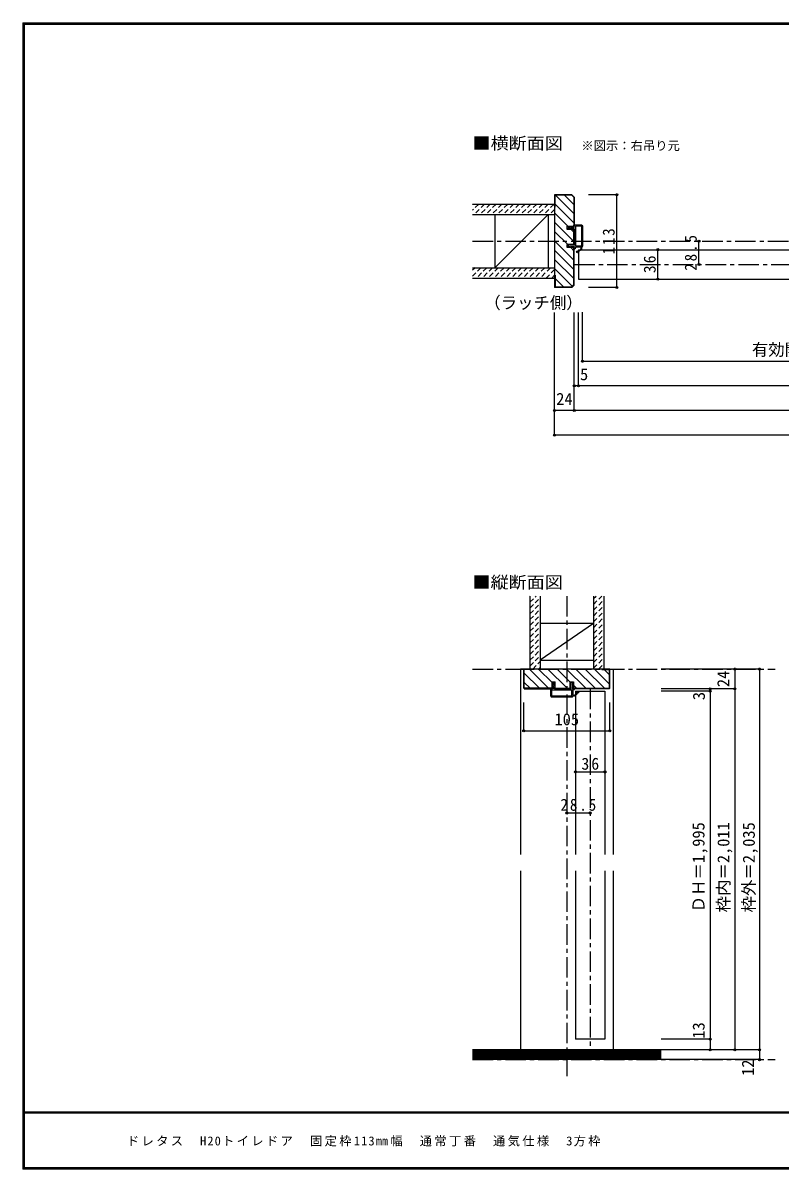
# Model space of a CAD drawing. Units: millimetres at full size, sheet at 1:5. Extents: x -973 to 977, y -718 to 696.
# Drawn here: x -973 to -51, y -701 to 696 of the extents above; entities that cross this region are included whole.
import ezdxf
from ezdxf.enums import TextEntityAlignment as Align

# ---------------------------------------------------------------- set-up
doc = ezdxf.new("R2010")
doc.units = ezdxf.units.MM
doc.header["$LTSCALE"] = 5
doc.header["$PDMODE"] = 32
doc.header["$PDSIZE"] = 2.5
doc.linetypes.add('CHAIN1', pattern=[8, 5, -1, 1, -1])
doc.linetypes.add('DASHED1', pattern=[1.8, 1.2, -0.6])
for name, color, linetype in [('0-0_補助線', 7, 'Continuous'), ('0-1_通り芯', 4, 'CHAIN1'), ('0-3_仕上げ', 2, 'Continuous'), ('0-4_枠', 3, 'Continuous'), ('0-6_扉', 6, 'Continuous'), ('0-A_文字', 7, 'Continuous'), ('0-B_寸法', 7, 'Continuous'), ('0-C_ハッチ', 4, 'DASHED1'), ('F-1_枠', 6, 'Continuous'), ('F-A_文字', 7, 'Continuous')]:
    doc.layers.add(name, color=color, linetype=linetype)
doc.styles.add('ＭＳ ゴシック', font='')
doc.styles.get('ＭＳ ゴシック').set_extended_font_data('MS Gothic')

# ---------------------------------------------------------------- blocks, each defined once
blk = doc.blocks.new('2')
at = {"layer": '0-0_補助線'}
for p, q in [((-9.846, -9.622), (-9.846, 15.078)), ((-8.846, 16.078), (0.354, 16.078)), ((-8.846, 15.878), (0.637, 15.878)), ((-8.446, 14.378), (-8.446, -8.922)), ((-8.146, 14.678), (-1.546, 14.678)), ((-1.246, 14.378), (-1.246, -8.922)), ((0.154, 11.653), (2.154, 11.653)), ((0.154, 11.653), (0.154, -8.497)), ((2.154, 10.953), (2.154, 11.653)), ((3.154, 11.653), (2.512, 10.83)), ((3.154, 11.653), (6.154, 11.653)), ((4.154, 13.753), (4.154, 13.053)), ((5.154, 13.053), (4.512, 13.876)), ((7.154, 13.053), (5.154, 13.053)), ((6.154, 10.953), (6.154, 11.653)), ((7.558, 12.258), (6.516, 10.835)), ((-1.48, -10.622), (-8.846, -10.622)), ((-1.546, -9.222), (-8.146, -9.222)), ((-1.189, -10.85), (-0.732, -12.694)), ((0.354, -12.922), (-0.441, -12.922)), ((0.154, -8.497), (2.154, -8.497)), ((4.154, -9.897), (0.154, -9.897)), ((0.154, -9.897), (0.154, -10.622)), ((0.154, -10.622), (0.645, -12.548)), ((2.154, -7.797), (2.154, -8.497)), ((3.154, -8.497), (2.512, -7.674)), ((3.154, -8.497), (6.154, -8.497)), ((4.154, -10.597), (4.154, -9.897)), ((5.154, -9.897), (4.512, -10.72)), ((7.154, -9.897), (5.154, -9.897)), ((6.154, -7.797), (6.154, -8.497)), ((7.558, -9.101), (6.516, -7.679))]:
    blk.add_line(p, q, dxfattribs=at)
for points in [[(-9.646, 15.078), (-9.646, -9.622), (-9.846, -9.622)], [(4.154, 13.053), (0.154, 13.053), (0.649, 15.723)]]:
    blk.add_lwpolyline(points, dxfattribs=at)
for centre, radius, start, end in [((-8.846, 15.078), 1, 90, 180), ((-8.846, 15.078), 0.8, 90, 180), ((-8.146, 14.378), 0.3, 90, 180), ((-1.546, 14.378), 0.3, 0, 90), ((0.354, 15.778), 0.3, 349.49875, 90), ((2.354, 10.953), 0.2, 180, 322.03043), ((4.354, 13.753), 0.2, 37.96957, 180), ((6.354, 10.953), 0.2, 180, 323.78053), ((7.154, 12.553), 0.5, 323.78053, 90), ((-8.846, -9.622), 1, 180, 270), ((-2.846, -10.72), 6, 179.06153, 259.29815), ((-8.146, -8.922), 0.3, 180, 270), ((-2.846, -10.72), 5.3, 178.93757, 259.29815), ((-1.546, -8.922), 0.3, 270, 0), ((-1.48, -10.922), 0.3, 13.9282, 90), ((-0.441, -12.622), 0.3, 193.9282, 270), ((0.354, -12.622), 0.3, 270, 14.29438), ((2.354, -7.797), 0.2, 37.96957, 180), ((4.354, -10.597), 0.2, 180, 322.03043), ((6.354, -7.797), 0.2, 36.21947, 180), ((7.154, -9.397), 0.5, 270, 36.21947), ((-3.896, -16.272), 0.35, 259.29815, 79.29815)]:
    blk.add_arc(centre, radius, start, end, dxfattribs=at)
blk.add_point((-3.896, -16.622), dxfattribs=at)

msp = doc.modelspace()

# ---------------------------------------------------------------- linework, layer by layer
at = {"layer": '0-1_通り芯'}
for p, q in [((-425.347, 430), (428.653, 430)), ((-301.347, 401.5), (304.653, 401.5)), ((-310.49, -2.5), (-310.49, -588.776)), ((-425.347, -91.5), (-56.633, -91.5)), ((-281.99, -115.5), (-281.99, -555.5)), ((-425.347, -567.5), (-56.633, -567.5))]:
    msp.add_line(p, q, dxfattribs=at)
at = {"layer": '0-3_仕上げ'}
for p, q in [((-425.347, 475), (-325.347, 475)), ((-425.347, 462.5), (-325.347, 462.5)), ((-425.347, 397.5), (-325.347, 397.5)), ((-425.347, 385), (-325.347, 385)), ((-355.49, -2.5), (-355.49, -91.5)), ((-342.99, -2.5), (-342.99, -91.5)), ((-277.99, -2.5), (-277.99, -91.5)), ((-265.49, -2.5), (-265.49, -91.5)), ((-195.633, -555.5), (-425.347, -555.5)), ((-195.633, -567.5), (-425.347, -567.5))]:
    msp.add_line(p, q, dxfattribs=at)
at = {"layer": '0-3_仕上げ', "color": 3}
for p, q in [((-398.347, 462.5), (-398.347, 397.5)), ((-333.347, 462.5), (-333.347, 397.5)), ((-342.99, -35.5), (-277.99, -35.5)), ((-342.99, -80.5), (-277.99, -80.5))]:
    msp.add_line(p, q, dxfattribs=at)
at = {"layer": '0-3_仕上げ', "color": 7}
for p, q in [((-398.347, 397.5), (-333.347, 462.5)), ((-342.99, -80.234), (-277.99, -35.5)), ((-195.633, -557), (-425.347, -557)), ((-195.633, -558.5), (-425.347, -558.5)), ((-195.633, -560), (-425.347, -560)), ((-195.633, -561.5), (-425.347, -561.5)), ((-195.633, -563), (-425.347, -563)), ((-195.633, -564.5), (-425.347, -564.5)), ((-195.633, -566), (-425.347, -566))]:
    msp.add_line(p, q, dxfattribs=at)
at = {"layer": '0-4_枠'}
for p, q in [((-325.347, 486.5), (-325.347, 373.5)), ((-304.175, 486.5), (-325.347, 486.5)), ((-324.847, 471.5), (-324.847, 486)), ((-304.383, 486), (-324.847, 486)), ((-304.383, 486), (-301.847, 483.464)), ((-304.175, 486.5), (-301.347, 483.672)), ((-301.847, 483.464), (-301.847, 448)), ((-301.347, 483.672), (-301.347, 448)), ((-324.847, 471.5), (-325.347, 471.5)), ((-309.847, 448), (-301.347, 448)), ((-309.847, 444.3), (-309.847, 448)), ((-301.347, 444.3), (-309.847, 444.3)), ((-301.847, 425.7), (-301.847, 444.3)), ((-301.347, 425.7), (-301.347, 444.3)), ((-301.347, 425.7), (-309.847, 425.7)), ((-309.847, 422), (-309.847, 425.7)), ((-301.347, 422), (-309.847, 422)), ((-301.847, 376.536), (-301.847, 422)), ((-301.347, 376.328), (-301.347, 422)), ((-324.847, 388.5), (-325.347, 388.5)), ((-324.847, 388.5), (-324.847, 374)), ((-304.175, 373.5), (-325.347, 373.5)), ((-304.382, 374), (-324.847, 374)), ((-304.382, 374), (-301.847, 376.536)), ((-304.175, 373.5), (-301.347, 376.328)), ((-257.99, -91.5), (-362.99, -91.5)), ((-362.49, -114.586), (-362.49, -92)), ((-352.99, -92), (-362.49, -92)), ((-352.99, -91.5), (-352.99, -92)), ((-267.99, -92), (-267.99, -91.5)), ((-267.99, -92), (-258.49, -92)), ((-258.49, -114.586), (-258.49, -92)), ((-328.49, -107), (-324.79, -107)), ((-328.49, -115.5), (-328.49, -107)), ((-324.79, -115.5), (-324.79, -107)), ((-306.19, -115.5), (-306.19, -107)), ((-362.075, -115), (-362.49, -114.586)), ((-362.283, -115.5), (-328.49, -115.5)), ((-328.49, -115), (-362.075, -115)), ((-324.79, -115), (-306.19, -115)), ((-324.79, -115.5), (-306.19, -115.5)), ((-302.49, -115), (-258.904, -115)), ((-258.697, -115.5), (-302.49, -115.5)), ((-258.904, -115), (-258.49, -114.586))]:
    msp.add_line(p, q, dxfattribs=at)
at = {"layer": '0-4_枠', "color": 4}
for p, q in [((-362.99, -91.5), (-366.99, -91.5)), ((-366.99, -91.5), (-366.99, -317.5)), ((-257.99, -91.5), (-253.99, -91.5)), ((-253.99, -91.5), (-253.99, -317.5)), ((-366.99, -337.5), (-366.99, -555.5)), ((-253.99, -337.5), (-253.99, -555.5))]:
    msp.add_line(p, q, dxfattribs=at)
at = {"layer": '0-4_枠'}
for points in [[(-362.283, -115.5), (-362.99, -114.793), (-362.99, -91.5)], [(-258.697, -115.5), (-257.99, -114.793), (-257.99, -91.5)], [(-306.19, -107), (-302.49, -107), (-302.49, -115.5)]]:
    msp.add_lwpolyline(points, dxfattribs=at)
at = {"layer": '0-6_扉'}
for p, q in [((-296.347, 419.5), (-296.347, 383.5)), ((-296.347, 419.5), (302.653, 419.5)), ((-296.347, 383.5), (302.653, 383.5)), ((-299.99, -118.5), (-263.99, -118.5)), ((-299.99, -118.5), (-299.99, -317.5)), ((-263.99, -118.5), (-263.99, -317.5)), ((-299.99, -337.5), (-299.99, -542.5)), ((-263.99, -337.5), (-263.99, -542.5)), ((-263.99, -542.5), (-299.99, -542.5))]:
    msp.add_line(p, q, dxfattribs=at)
at = {"layer": '0-B_寸法', "color": 4}
for p, q in [((-249.425, 486.5), (-283.947, 486.5)), ((-249.425, 373.5), (-249.425, 486.5)), ((-199.425, 383.5), (-199.425, 419.5)), ((-149.425, 401.5), (-149.425, 430)), ((-249.425, 373.5), (-283.947, 373.5)), ((-325.347, 193.5), (-325.347, 343.157)), ((-301.347, 223.5), (-301.347, 343.157)), ((-296.347, 253.5), (-296.347, 343.157)), ((-291.347, 283.5), (-291.347, 343.5)), ((-291.347, 283.5), (244.658, 283.5)), ((304.653, 253.5), (-301.347, 253.5)), ((328.653, 223.5), (-325.347, 223.5)), ((328.653, 193.5), (-325.347, 193.5)), ((-75.633, -91.5), (-195.633, -91.5)), ((-105.633, -91.5), (-105.633, -555.5)), ((-75.633, -91.5), (-75.633, -567.5)), ((-105.633, -115.5), (-195.633, -115.5)), ((-135.633, -118.5), (-195.633, -118.5)), ((-135.633, -115.5), (-135.633, -555.5)), ((-362.99, -166.922), (-362.99, -132.4)), ((-299.99, -216.922), (-263.99, -216.922)), ((-310.49, -266.922), (-281.99, -266.922)), ((-135.633, -542.5), (-195.633, -542.5)), ((-75.633, -555.5), (-195.633, -555.5)), ((-75.633, -567.5), (-195.633, -567.5))]:
    msp.add_line(p, q, dxfattribs=at)
msp.add_lwpolyline([(-362.99, -166.922), (-257.99, -166.922), (-257.99, -132.4)], dxfattribs=at)
at = {"layer": '0-B_寸法'}
for p in [(-249.425, 486.5), (-199.425, 419.5), (-149.425, 430), (-149.425, 401.5), (-199.425, 383.5), (-249.425, 373.5), (-291.347, 283.5), (-301.347, 253.5), (-296.347, 253.5), (-325.347, 223.5), (-301.347, 223.5), (-325.347, 193.5), (-105.633, -91.5), (-75.633, -91.5), (-135.633, -115.5), (-135.633, -118.5), (-105.633, -115.5), (-362.99, -166.922), (-257.99, -166.922), (-299.99, -216.922), (-263.99, -216.922), (-310.49, -266.922), (-281.99, -266.922), (-135.633, -542.5), (-135.633, -555.5), (-105.633, -555.5), (-75.633, -555.5), (-75.633, -567.5)]:
    msp.add_point(p, dxfattribs=at)
at = {"layer": '0-C_ハッチ'}
for p, q in [((-424.949, 475), (-425.347, 474.602)), ((-417.878, 475), (-425.347, 467.531)), ((-410.807, 475), (-423.307, 462.5)), ((-403.736, 475), (-416.236, 462.5)), ((-396.665, 475), (-409.165, 462.5)), ((-389.594, 475), (-402.094, 462.5)), ((-382.523, 475), (-395.023, 462.5)), ((-375.452, 475), (-387.952, 462.5)), ((-368.381, 475), (-380.881, 462.5)), ((-361.31, 475), (-373.81, 462.5)), ((-354.239, 475), (-366.739, 462.5)), ((-347.168, 475), (-359.668, 462.5)), ((-340.096, 475), (-352.596, 462.5)), ((-333.025, 475), (-345.525, 462.5)), ((-325.954, 475), (-338.454, 462.5)), ((-325.347, 468.536), (-331.383, 462.5)), ((-422.241, 397.5), (-425.347, 394.394)), ((-415.17, 397.5), (-425.347, 387.323)), ((-408.099, 397.5), (-420.599, 385)), ((-401.028, 397.5), (-413.528, 385)), ((-393.957, 397.5), (-406.457, 385)), ((-386.886, 397.5), (-399.386, 385)), ((-379.815, 397.5), (-392.315, 385)), ((-372.744, 397.5), (-385.244, 385)), ((-365.673, 397.5), (-378.173, 385)), ((-358.601, 397.5), (-371.101, 385)), ((-351.53, 397.5), (-364.03, 385)), ((-344.459, 397.5), (-356.959, 385)), ((-337.388, 397.5), (-349.888, 385)), ((-330.317, 397.5), (-342.817, 385)), ((-325.347, 395.399), (-335.746, 385)), ((-325.347, 388.328), (-328.675, 385)), ((-355.49, -10.111), (-347.879, -2.5)), ((-355.49, -3.04), (-354.95, -2.5)), ((-355.49, -17.182), (-342.99, -4.682)), ((-355.49, -24.253), (-342.99, -11.753)), ((-277.99, -5.748), (-274.742, -2.5)), ((-277.99, -12.819), (-267.671, -2.5)), ((-277.99, -19.89), (-265.49, -7.39)), ((-355.49, -31.324), (-342.99, -18.824)), ((-355.49, -38.395), (-342.99, -25.895)), ((-277.99, -26.961), (-265.49, -14.461)), ((-277.99, -34.032), (-265.49, -21.532)), ((-355.49, -45.466), (-342.99, -32.966)), ((-355.49, -52.537), (-342.99, -40.037)), ((-277.99, -41.103), (-265.49, -28.603)), ((-277.99, -48.174), (-265.49, -35.674)), ((-355.49, -59.608), (-342.99, -47.108)), ((-355.49, -66.68), (-342.99, -54.18)), ((-277.99, -55.246), (-265.49, -42.746)), ((-277.99, -62.317), (-265.49, -49.817)), ((-355.49, -73.751), (-342.99, -61.251)), ((-355.49, -80.822), (-342.99, -68.322)), ((-277.99, -69.388), (-265.49, -56.888)), ((-277.99, -76.459), (-265.49, -63.959)), ((-355.49, -87.893), (-342.99, -75.393)), ((-352.026, -91.5), (-342.99, -82.464)), ((-277.99, -83.53), (-265.49, -71.03)), ((-277.99, -90.601), (-265.49, -78.101)), ((-344.955, -91.5), (-342.99, -89.535)), ((-271.818, -91.5), (-265.49, -85.172))]:
    msp.add_line(p, q, dxfattribs=at)
at = {"layer": '0-C_ハッチ', "linetype": 'Continuous'}
for p, q in [((-324.847, 475.098), (-301.847, 452.098)), ((-301.847, 463.412), (-324.435, 486)), ((-313.122, 486), (-301.847, 474.725)), ((-325.347, 464.284), (-309.063, 448)), ((-325.347, 452.97), (-301.847, 429.47)), ((-325.347, 441.657), (-309.39, 425.7)), ((-305.363, 444.3), (-301.847, 440.784)), ((-325.347, 430.343), (-301.847, 406.843)), ((-325.347, 419.029), (-301.847, 395.529)), ((-305.69, 422), (-301.847, 418.157)), ((-325.347, 407.716), (-301.847, 384.216)), ((-325.347, 396.402), (-303.664, 374.719)), ((-324.847, 384.588), (-314.259, 374)), ((-362.49, -96.412), (-343.901, -115)), ((-355.588, -92), (-332.588, -115)), ((-344.774, -91.5), (-328.49, -107.784)), ((-333.46, -91.5), (-309.96, -115)), ((-322.147, -91.5), (-306.19, -107.457)), ((-310.832, -91.5), (-287.333, -115)), ((-299.519, -91.5), (-276.019, -115)), ((-288.205, -91.5), (-264.705, -115)), ((-276.892, -91.5), (-258.49, -109.902)), ((-265.078, -92), (-258.49, -98.588)), ((-362.49, -107.725), (-355.215, -115)), ((-302.49, -111.157), (-298.647, -115))]:
    msp.add_line(p, q, dxfattribs=at)
at = {"layer": 'F-1_枠'}
for p, q in [((-973.347, 695.833), (-973.347, -700.833)), ((-973.347, 695.833), (976.653, 695.833)), ((-973.347, 695), (976.653, 695)), ((-973.347, 694.167), (976.653, 694.167)), ((-972.514, 695.833), (-972.514, -700.833)), ((-971.68, 695.833), (-971.68, -700.833)), ((976.653, -631.667), (-973.347, -631.667)), ((976.653, -632.5), (-973.347, -632.5)), ((976.653, -699.167), (-973.347, -699.167)), ((976.653, -700), (-973.347, -700)), ((976.653, -700.833), (-973.347, -700.833))]:
    msp.add_line(p, q, dxfattribs=at)

# ---------------------------------------------------------------- block references
at = {"layer": '0-0_補助線', "xscale": -1}
msp.add_blockref('2', (-301.193, 433.422), dxfattribs=at)
at = {"layer": '0-0_補助線', "rotation": 90}
msp.add_blockref('2', (-313.912, -115.654), dxfattribs=at)

# ---------------------------------------------------------------- texts
at = {"layer": '0-A_文字', "style": 'ＭＳ ゴシック', "width": 1.1}
for s, p in [('■横断面図', (-425.347, 537.5)), ('■縦断面図', (-425.347, 2.5))]:
    msp.add_text(s, height=14.66, dxfattribs=at).set_placement(p, align=Align.BOTTOM_LEFT)
at = {"layer": '0-A_文字', "style": 'ＭＳ ゴシック'}
for s, height, p in [('※図示：右吊り元', 11, (-292.736, 537.5)), ('（ラッチ側）', 14.66, (-411.097, 343.157))]:
    msp.add_text(s, height=height, dxfattribs=at).set_placement(p, align=Align.BOTTOM_LEFT)
at = {"layer": '0-B_寸法', "style": 'ＭＳ ゴシック'}
for s, p in [('有効開口寸法＝536', (-85, 286)), ('5', (-294.347, 256)), ('24', (-323.347, 226)), ('105', (-325.49, -164.422))]:
    msp.add_text(s, height=14.66, dxfattribs=at).set_placement(p, align=Align.BOTTOM_LEFT)
for s, p in [('24', (-108.133, -113.5)), ('3', (-137.796, -129.385)), ('枠内＝2,011', (-107.924, -388)), ('ＤＨ＝1,995', (-138.25, -388)), ('枠外＝2,035', (-76.976, -388)), ('13', (-138.133, -541.875)), ('12', (-78.133, -587.285))]:
    msp.add_text(s, height=14.66, rotation=90, dxfattribs=at).set_placement(p, align=Align.BOTTOM_LEFT)
at = {"layer": '0-B_寸法', "char_height": 14.66, "attachment_point": 7, "rotation": 90, "style": 'ＭＳ ゴシック'}
for s, insert in [('\\T1.27;\\W0.9;113', (-251.925, 413.75)), ('\\T1.28;\\W0.9;28.5', (-151.925, 393.875)), ('\\T1.27;\\W0.95;36', (-201.925, 390.875))]:
    msp.add_mtext(s, dxfattribs=dict(at, insert=insert))
at = {"layer": '0-B_寸法', "char_height": 14.66, "attachment_point": 7, "style": 'ＭＳ ゴシック'}
for s, insert in [('\\T1.27;\\W0.95;36', (-292.615, -214.422)), ('\\T1.28;\\W0.9;28.5', (-318.115, -264.422))]:
    msp.add_mtext(s, dxfattribs=dict(at, insert=insert))
at = {"layer": 'F-A_文字', "insert": (-846.68, -673.333), "char_height": 11, "attachment_point": 7, "style": 'ＭＳ ゴシック'}
msp.add_mtext('\\T1.19;ドレタス\u3000H20トイレドア\u3000固定枠113㎜幅\u3000通常丁番\u3000通気仕様\u30003方枠', dxfattribs=at)

doc.saveas('drawing.dxf')
